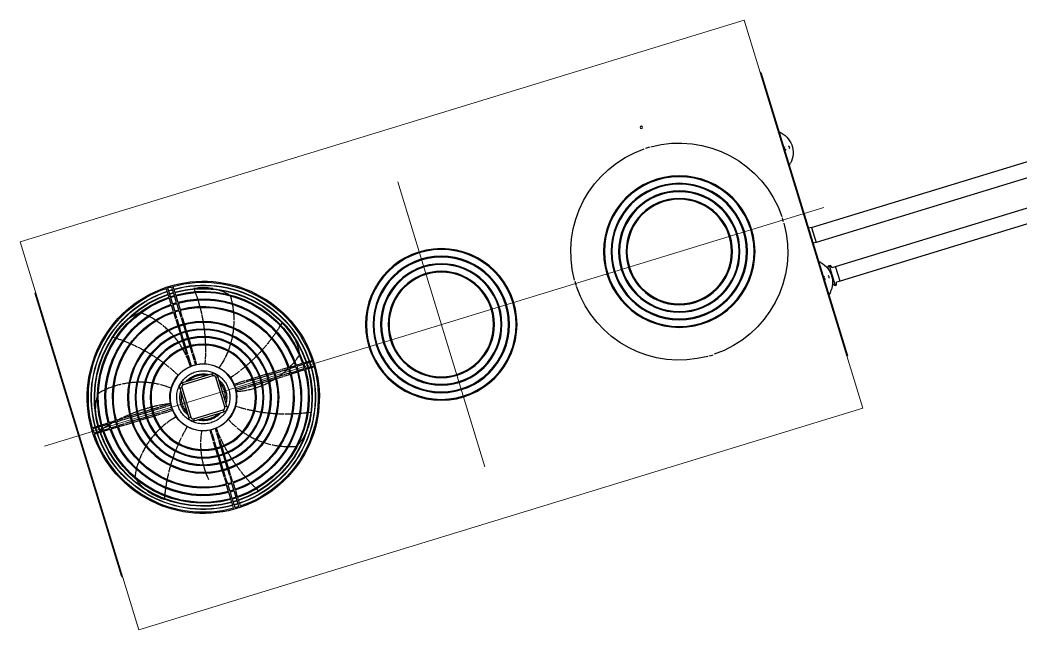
# Model space of a CAD drawing. Header units: metres. Extents: x 0 to 551036, y 0 to 1845929.
# Drawn here: x 547499.407 to 547503.104, y 1841945.26 to 1841947.513 of the extents above; entities that cross this region are included whole.
import ezdxf

# ---------------------------------------------------------------- set-up
doc = ezdxf.new("R2010")
doc.units = ezdxf.units.M
doc.header["$MEASUREMENT"] = 0
doc.linetypes.add('02 Xref Nha dieu hanh$0$ACAD_ISO10W100', pattern=[18, 12, -3, 0, -3])
for name, color, linetype, lineweight in [('_0', 7, 'Continuous', 0), ('BD HH1 KEM TMB$0$caodoHT', 7, 'Continuous', 0), ('BD HH1 KEM TMB$0$CENTER', 7, 'Continuous', 0)]:
    doc.layers.add(name, color=color, linetype=linetype, lineweight=lineweight)

# ---------------------------------------------------------------- blocks, each defined once
blk = doc.blocks.new('2121')
at = {"color": 7, "linetype": 'Continuous', "lineweight": 30}
for p, q in [((-15825, 44571), (-15825, 44591)), ((-4875, 44591), (-15825, 44591)), ((-4875, 44571), (-15825, 44571)), ((-4875, 44591), (-4875, 44571)), ((-10452, 44018), (-10452, 43912)), ((-10403, 43913), (-10403, 44019)), ((-10247, 44019), (-10247, 43913)), ((-10198, 43912), (-10198, 44018)), ((-10452, 43903), (-10452, 43797)), ((-10452, 43781), (-10452, 43682)), ((-10452, 43650), (-10452, 43404)), ((-10403, 43798), (-10403, 43905)), ((-10403, 43684), (-10403, 43782)), ((-10403, 43405), (-10403, 43651)), ((-10274, 43782), (-10302, 43684)), ((-10247, 43905), (-10247, 43798)), ((-10247, 43782), (-10247, 43684)), ((-10247, 43651), (-10247, 43405)), ((-10198, 43797), (-10198, 43903)), ((-10198, 43682), (-10198, 43781)), ((-10198, 43404), (-10198, 43650)), ((-10452, 43371), (-10452, 43125)), ((-10403, 43127), (-10403, 43372)), ((-10384, 43372), (-10403, 43292)), ((-10247, 43372), (-10247, 43127)), ((-10198, 43125), (-10198, 43371)), ((-10452, 43092), (-10452, 43062)), ((-10452, 43062), (-10403, 43064)), ((-10452, 42847), (-10452, 43062)), ((-10403, 43064), (-10403, 43094)), ((-10403, 43064), (-10403, 42848)), ((-10247, 43094), (-10247, 43064)), ((-10247, 43064), (-10198, 43062)), ((-10247, 42848), (-10247, 43064)), ((-10198, 43062), (-10198, 43092)), ((-10198, 43062), (-10198, 42847)), ((-10452, 42568), (-10452, 42814)), ((-10452, 42289), (-10452, 42535)), ((-10403, 42816), (-10403, 42570)), ((-10403, 42537), (-10403, 42291)), ((-10247, 42570), (-10247, 42816)), ((-10247, 42291), (-10247, 42537)), ((-10198, 42814), (-10198, 42568)), ((-10198, 42535), (-10198, 42289)), ((-13429, 42312), (-13369, 42228)), ((-10452, 42011), (-10452, 42257)), ((-10403, 42259), (-10403, 42013)), ((-10247, 42013), (-10247, 42259)), ((-10198, 42257), (-10198, 42011)), ((-7158, 42232), (-7252, 42192)), ((-10452, 41732), (-10452, 41978)), ((-10403, 41980), (-10403, 41734)), ((-10247, 41734), (-10247, 41980)), ((-10198, 41978), (-10198, 41732)), ((-10452, 41453), (-10452, 41699)), ((-10452, 41173), (-10452, 41420)), ((-10403, 41702), (-10403, 41456)), ((-10403, 41423), (-10403, 41177)), ((-10247, 41456), (-10247, 41702)), ((-10247, 41177), (-10247, 41423)), ((-10198, 41699), (-10198, 41453)), ((-10198, 41420), (-10198, 41173)), ((-10496, 41152), (-10475, 40998)), ((-10452, 40992), (-10452, 41157)), ((-10403, 41161), (-10403, 40997)), ((-10247, 40997), (-10247, 41161)), ((-10198, 41157), (-10198, 40992)), ((-9929, 40942), (-9891, 41092)), ((-10993, 40811), (-11087, 40934)), ((-9352, 40765), (-9459, 40654)), ((-11511, 40498), (-11378, 40418)), ((-11062, 39198), (-11062, 40344)), ((-10980, 40344), (-11062, 40344)), ((-10980, 39198), (-10980, 40344)), ((-10898, 40508), (-9752, 40508)), ((-10898, 40426), (-10898, 40508)), ((-10898, 40426), (-9752, 40426)), ((-9752, 40426), (-9752, 40508)), ((-9670, 40344), (-9670, 39198)), ((-9670, 40344), (-9588, 40344)), ((-9588, 40344), (-9588, 39198)), ((-9162, 40191), (-9022, 40255)), ((-14613, 39898), (-14614, 39849)), ((-14573, 39849), (-14467, 39849)), ((-14467, 39693), (-14573, 39693)), ((-14466, 39898), (-14572, 39898)), ((-14572, 39644), (-14466, 39644)), ((-14459, 39849), (-14352, 39849)), ((-14352, 39693), (-14459, 39693)), ((-14351, 39898), (-14457, 39898)), ((-14457, 39644), (-14351, 39644)), ((-14336, 39849), (-14238, 39849)), ((-14238, 39693), (-14336, 39693)), ((-14236, 39898), (-14335, 39898)), ((-14335, 39644), (-14236, 39644)), ((-14205, 39849), (-13959, 39849)), ((-13959, 39693), (-14205, 39693)), ((-13958, 39898), (-14204, 39898)), ((-14204, 39644), (-13958, 39644)), ((-13926, 39849), (-13681, 39849)), ((-13681, 39693), (-13926, 39693)), ((-13679, 39898), (-13925, 39898)), ((-13925, 39644), (-13679, 39644)), ((-13648, 39849), (-13618, 39849)), ((-13618, 39693), (-13648, 39693)), ((-13616, 39898), (-13646, 39898)), ((-13646, 39644), (-13616, 39644)), ((-13618, 39849), (-13616, 39898)), ((-13402, 39849), (-13618, 39849)), ((-13616, 39644), (-13618, 39693)), ((-13618, 39693), (-13402, 39693)), ((-13616, 39898), (-13401, 39898)), ((-13401, 39644), (-13616, 39644)), ((-13124, 39849), (-13370, 39849)), ((-13370, 39693), (-13124, 39693)), ((-13368, 39898), (-13122, 39898)), ((-13122, 39644), (-13368, 39644)), ((-12845, 39849), (-13091, 39849)), ((-13091, 39693), (-12845, 39693)), ((-13089, 39898), (-12843, 39898)), ((-12843, 39644), (-13089, 39644)), ((-12567, 39849), (-12813, 39849)), ((-12813, 39693), (-12567, 39693)), ((-12811, 39898), (-12565, 39898)), ((-12565, 39644), (-12811, 39644)), ((-12288, 39849), (-12534, 39849)), ((-12534, 39693), (-12288, 39693)), ((-12532, 39898), (-12286, 39898)), ((-12286, 39644), (-12532, 39644)), ((-12010, 39849), (-12256, 39849)), ((-12256, 39693), (-12010, 39693)), ((-12253, 39898), (-12007, 39898)), ((-12007, 39644), (-12253, 39644)), ((-11731, 39849), (-11977, 39849)), ((-11977, 39693), (-11731, 39693)), ((-11974, 39898), (-11727, 39898)), ((-11727, 39644), (-11974, 39644)), ((-11551, 39849), (-11715, 39849)), ((-11715, 39693), (-11551, 39693)), ((-11711, 39898), (-11546, 39898)), ((-11546, 39644), (-11711, 39644)), ((-11603, 39898), (-11709, 39900)), ((-9104, 39898), (-8939, 39898)), ((-8939, 39644), (-9104, 39644)), ((-8935, 39849), (-9099, 39849)), ((-9099, 39693), (-8935, 39693)), ((-8942, 39630), (-9089, 39644)), ((-8923, 39898), (-8676, 39898)), ((-8676, 39644), (-8923, 39644)), ((-8673, 39849), (-8919, 39849)), ((-8919, 39693), (-8673, 39693)), ((-8643, 39898), (-8397, 39898)), ((-8397, 39644), (-8643, 39644)), ((-8394, 39849), (-8640, 39849)), ((-8640, 39693), (-8394, 39693)), ((-8364, 39898), (-8118, 39898)), ((-8118, 39644), (-8364, 39644)), ((-8116, 39849), (-8362, 39849)), ((-8362, 39693), (-8116, 39693)), ((-8085, 39898), (-7839, 39898)), ((-7839, 39644), (-8085, 39644)), ((-7837, 39849), (-8083, 39849)), ((-8083, 39693), (-7837, 39693)), ((-7807, 39898), (-7561, 39898)), ((-7561, 39644), (-7807, 39644)), ((-7559, 39849), (-7805, 39849)), ((-7805, 39693), (-7559, 39693)), ((-7528, 39898), (-7282, 39898)), ((-7282, 39644), (-7528, 39644)), ((-7280, 39849), (-7526, 39849)), ((-7526, 39693), (-7280, 39693)), ((-7249, 39898), (-7034, 39898)), ((-7034, 39644), (-7249, 39644)), ((-7032, 39849), (-7248, 39849)), ((-7248, 39693), (-7032, 39693)), ((-7034, 39898), (-7032, 39849)), ((-7004, 39898), (-7034, 39898)), ((-7032, 39693), (-7034, 39644)), ((-7034, 39644), (-7004, 39644)), ((-7032, 39849), (-7002, 39849)), ((-7002, 39693), (-7032, 39693)), ((-6725, 39898), (-6971, 39898)), ((-6971, 39644), (-6725, 39644)), ((-6969, 39849), (-6724, 39849)), ((-6724, 39693), (-6969, 39693)), ((-6446, 39898), (-6692, 39898)), ((-6692, 39644), (-6446, 39644)), ((-6691, 39849), (-6445, 39849)), ((-6445, 39693), (-6691, 39693)), ((-6315, 39898), (-6414, 39898)), ((-6414, 39644), (-6315, 39644)), ((-6412, 39849), (-6314, 39849)), ((-6314, 39693), (-6412, 39693)), ((-6193, 39898), (-6299, 39898)), ((-6299, 39644), (-6193, 39644)), ((-6298, 39849), (-6191, 39849)), ((-6191, 39693), (-6298, 39693)), ((-6078, 39898), (-6184, 39898)), ((-6184, 39644), (-6078, 39644)), ((-6183, 39849), (-6077, 39849)), ((-6077, 39693), (-6183, 39693)), ((-11633, 39297), (-11488, 39351)), ((-10980, 39198), (-11062, 39198)), ((-9670, 39198), (-9588, 39198)), ((-14245, 38928), (-14145, 38923)), ((-11190, 38888), (-11289, 38769)), ((-9752, 39116), (-10898, 39116)), ((-10898, 39116), (-10898, 39034)), ((-9752, 39034), (-10898, 39034)), ((-9752, 39034), (-9752, 39116)), ((-9272, 39124), (-9134, 39054)), ((-6427, 38830), (-6516, 38878)), ((-10770, 38454), (-10722, 38600)), ((-10452, 38385), (-10452, 38550)), ((-10403, 38545), (-10403, 38381)), ((-10247, 38381), (-10247, 38545)), ((-10198, 38550), (-10198, 38385)), ((-10174, 38544), (-10143, 38393)), ((-9573, 38602), (-9657, 38731)), ((-10452, 38122), (-10452, 38369)), ((-10452, 37843), (-10452, 38089)), ((-10403, 38365), (-10403, 38119)), ((-10403, 38086), (-10403, 37840)), ((-10247, 38119), (-10247, 38365)), ((-10247, 37840), (-10247, 38086)), ((-10198, 38369), (-10198, 38122)), ((-10198, 38089), (-10198, 37843)), ((-10452, 37564), (-10452, 37810)), ((-10403, 37808), (-10403, 37562)), ((-10247, 37562), (-10247, 37808)), ((-10198, 37810), (-10198, 37564)), ((-10452, 37285), (-10452, 37531)), ((-10403, 37529), (-10403, 37283)), ((-10247, 37283), (-10247, 37529)), ((-10198, 37531), (-10198, 37285)), ((-10452, 37007), (-10452, 37253)), ((-10452, 36728), (-10452, 36974)), ((-10403, 37251), (-10403, 37005)), ((-10403, 36972), (-10403, 36726)), ((-10247, 37005), (-10247, 37251)), ((-10247, 36726), (-10247, 36972)), ((-10198, 37253), (-10198, 37007)), ((-10198, 36974), (-10198, 36728)), ((-10452, 36480), (-10452, 36695)), ((-10403, 36694), (-10403, 36478)), ((-10247, 36478), (-10247, 36694)), ((-10198, 36695), (-10198, 36480)), ((-12110, 36180), (-12043, 36256)), ((-10403, 36478), (-10452, 36480)), ((-10452, 36480), (-10452, 36450)), ((-10452, 36417), (-10452, 36171)), ((-10403, 36448), (-10403, 36478)), ((-10403, 36170), (-10403, 36415)), ((-10198, 36480), (-10247, 36478)), ((-10247, 36478), (-10247, 36448)), ((-10247, 36415), (-10247, 36170)), ((-10198, 36450), (-10198, 36480)), ((-10198, 36171), (-10198, 36417)), ((-8631, 36136), (-8648, 36236)), ((-10452, 36138), (-10452, 35892)), ((-10452, 35860), (-10452, 35761)), ((-10403, 35891), (-10403, 36137)), ((-10403, 35760), (-10403, 35858)), ((-10247, 36137), (-10247, 35891)), ((-10247, 35858), (-10247, 35760)), ((-10198, 35892), (-10198, 36138)), ((-10198, 35761), (-10198, 35860)), ((-10452, 35745), (-10452, 35639)), ((-10452, 35630), (-10452, 35524)), ((-10403, 35637), (-10403, 35744)), ((-10403, 35523), (-10403, 35629)), ((-10247, 35744), (-10247, 35637)), ((-10247, 35629), (-10247, 35523)), ((-10198, 35639), (-10198, 35745)), ((-10198, 35524), (-10198, 35630)), ((-10325, 17361), (-10403, 17362)), ((-10247, 17362), (-10325, 17361)), ((-15775, 16551), (-15775, 16571)), ((-15775, 16571), (-4825, 16571)), ((-15775, 16551), (-4825, 16551)), ((-9740, 16437), (-9740, 2230)), ((-9740, 16437), (-9170, 16437)), ((-9740, 16437), (-9170, 16437)), ((-9170, 2230), (-9170, 16437)), ((-8123, 16289), (-8206, 16256)), ((-7444, 16256), (-7527, 16289)), ((-4825, 16571), (-4825, 16551)), ((-8212, 16247), (-8212, 16224)), ((-8212, 16224), (-8212, 16201)), ((-8212, 16224), (-7437, 16224)), ((-8206, 16192), (-8123, 16159)), ((-8110, 16140), (-8110, 16007)), ((-8110, 16007), (-8110, 2230)), ((-7540, 16007), (-8110, 16007)), ((-7540, 16007), (-7540, 16140)), ((-7540, 2230), (-7540, 16007)), ((-7527, 16159), (-7444, 16192)), ((-7437, 16224), (-7437, 16247)), ((-7437, 16201), (-7437, 16224))]:
    blk.add_line(p, q, dxfattribs=at)
at = {"color": 7, "linetype": 'Continuous', "lineweight": 30, "flags": 128}
for points in [[(-10403, 25380), (-10325, 25381), (-10247, 25380)], [(-14334, 21293), (-14335, 21371), (-14334, 21449)], [(-6316, 21449), (-6315, 21371), (-6316, 21293)], [(-12185, 16551), (-12209, 16523), (-12246, 16484)], [(-9170, 16437), (-9172, 16494), (-9177, 16551)], [(-8408, 16488), (-8445, 16527), (-8465, 16551)]]:
    blk.add_lwpolyline(points, dxfattribs=at)
at = {"color": 7, "linetype": 'Continuous', "lineweight": 30}
for centre, radius in [((-10325, 39771), 2800), ((-10325, 39771), 2767), ((-10325, 39771), 2522), ((-10325, 39771), 2489), ((-10325, 39771), 2243), ((-10325, 39771), 2210), ((-10325, 39771), 1965), ((-10325, 39771), 1932), ((-10325, 39771), 1228), ((-10325, 30571), 2800), ((-10325, 30571), 2767), ((-10325, 30571), 2522), ((-10325, 30571), 2489), ((-10325, 30571), 2243), ((-10325, 30571), 2210), ((-10325, 30571), 1965), ((-10325, 30571), 1932), ((-10325, 21371), 2800), ((-10325, 21371), 2767), ((-10325, 21371), 2522), ((-10325, 21371), 2489), ((-10325, 21371), 2243), ((-10325, 21371), 2210), ((-10325, 21371), 1965), ((-10325, 21371), 1932), ((-15125, 21371), 46.9), ((-15125, 21371), 41.9)]:
    blk.add_circle(centre, radius, dxfattribs=at)
for centre, radius, start, end in [((-10325, 39771), 4290, 178.9612, 178.3049), ((-10325, 39771), 4249, 91.7114, 178.2886), ((-10325, 39771), 4249, 88.9512, 91.0488), ((-10325, 39771), 4249, 1.7114, 88.2886), ((-10325, 39771), 4143, 91.7554, 178.2446), ((-10325, 39771), 4134, 91.7589, 178.2411), ((-10325, 39771), 4028, 91.8053, 178.1947), ((-10325, 39771), 4012, 91.8127, 178.1873), ((-10325, 39771), 3913, 91.8582, 178.1418), ((-10325, 39771), 3881, 91.8739, 178.1261), ((-10325, 39771), 4143, 88.9242, 91.0758), ((-10325, 39771), 4134, 88.9221, 91.0779), ((-10325, 39771), 4028, 88.8936, 91.1064), ((-10325, 39771), 4012, 88.8891, 91.1109), ((-10325, 39771), 3913, 88.8612, 91.1388), ((-10325, 39771), 3881, 88.8516, 91.1484), ((-10325, 39771), 4143, 1.7554, 88.2446), ((-10325, 39771), 4134, 1.7589, 88.2411), ((-10325, 39771), 4028, 1.8053, 88.1947), ((-10325, 39771), 4012, 1.8127, 88.1873), ((-10325, 39771), 3913, 1.8582, 88.1418), ((-10325, 39771), 3881, 1.8739, 88.1261), ((-10325, 39771), 3635, 92.0006, 177.9994), ((-10325, 39771), 3602, 92.0188, 177.9812), ((-10325, 39771), 3635, 88.774, 91.226), ((-10325, 39771), 3602, 88.7628, 91.2372), ((-10325, 39771), 3635, 2.0006, 87.9994), ((-10325, 39771), 3602, 2.0188, 87.9812), ((-10325, 39771), 3357, 92.1666, 177.8334), ((-10325, 39771), 3324, 92.1879, 177.8121), ((-10325, 39771), 3357, 88.6723, 91.3277), ((-10325, 39771), 3324, 88.6592, 91.3408), ((-10325, 39771), 3357, 2.1666, 87.8334), ((-10325, 39771), 3324, 2.1879, 87.8121), ((-10325, 39771), 1236, 95.8918, 174.1082), ((-10325, 39771), 1236, 86.3929, 93.6071), ((-10325, 39771), 1236, 5.8918, 84.1082), ((-10898, 40344), 164, 90, 180), ((-9752, 40344), 164, 360, 90), ((-10325, 39771), 4249, 178.9512, 181.0488), ((-10325, 39771), 4249, 181.7114, 268.2886), ((-10325, 39771), 4143, 178.9242, 181.0758), ((-10325, 39771), 4143, 181.7554, 268.2446), ((-10325, 39771), 4134, 178.9221, 181.0779), ((-10325, 39771), 4134, 181.7589, 268.2411), ((-10325, 39771), 4028, 178.8936, 181.1064), ((-10325, 39771), 4028, 181.8053, 268.1947), ((-10325, 39771), 4012, 178.8891, 181.1109), ((-10325, 39771), 4012, 181.8127, 268.1873), ((-10325, 39771), 3913, 178.8612, 181.1388), ((-10325, 39771), 3913, 181.8582, 268.1418), ((-10325, 39771), 3881, 178.8516, 181.1484), ((-10325, 39771), 3881, 181.8739, 268.1261), ((-10325, 39771), 3635, 178.774, 181.226), ((-10325, 39771), 3635, 182.0006, 267.9994), ((-10325, 39771), 3602, 178.7628, 181.2372), ((-10325, 39771), 3602, 182.0188, 267.9812), ((-10325, 39771), 3357, 178.6723, 181.3277), ((-10325, 39771), 3357, 182.1666, 267.8334), ((-10325, 39771), 3324, 178.6592, 181.3408), ((-10325, 39771), 3324, 182.1879, 267.8121), ((-10325, 39771), 1236, 176.3929, 183.6071), ((-10325, 39771), 1236, 185.8918, 264.1082), ((-10325, 39771), 4028, 271.8053, 358.1947), ((-10325, 39771), 4134, 271.7589, 358.2411), ((-10325, 39771), 3913, 271.8582, 358.1418), ((-10325, 39771), 4012, 271.8127, 358.1873), ((-10325, 39771), 3602, 272.0188, 357.9812), ((-10325, 39771), 3357, 272.1666, 357.8334), ((-10325, 39771), 3635, 272.0006, 357.9994), ((-10325, 39771), 3881, 271.8739, 358.1261), ((-10325, 39771), 4249, 271.7114, 358.2886), ((-10325, 39771), 4143, 271.7554, 358.2446), ((-10325, 39771), 3324, 272.1879, 357.8121), ((-10325, 39771), 1236, 275.8918, 354.1082), ((-10325, 39771), 1236, 356.3929, 3.6071), ((-10325, 39771), 3324, 358.6592, 1.3408), ((-10325, 39771), 3357, 358.6723, 1.3277), ((-10325, 39771), 3602, 358.7628, 1.2372), ((-10325, 39771), 3635, 358.774, 1.226), ((-10325, 39771), 3881, 358.8516, 1.1484), ((-10325, 39771), 3913, 358.8612, 1.1388), ((-10325, 39771), 4012, 358.8891, 1.1109), ((-10325, 39771), 4028, 358.8936, 1.1064), ((-10325, 39771), 4134, 358.9221, 1.0779), ((-10325, 39771), 4143, 358.9242, 1.0758), ((-10325, 39771), 4249, 358.9512, 1.0488), ((-10898, 39198), 164, 180, 270), ((-9752, 39198), 164, 270, 0), ((-10325, 39771), 1236, 266.3929, 273.6071), ((-10325, 39771), 3324, 268.6592, 271.3408), ((-10325, 39771), 3357, 268.6723, 271.3277), ((-10325, 39771), 3602, 268.7628, 271.2372), ((-10325, 39771), 3635, 268.774, 271.226), ((-10325, 39771), 3881, 268.8516, 271.1484), ((-10325, 39771), 3913, 268.8612, 271.1388), ((-10325, 39771), 4012, 268.8891, 271.1109), ((-10325, 39771), 4028, 268.8936, 271.1064), ((-10325, 39771), 4134, 268.9221, 271.0779), ((-10325, 39771), 4143, 268.9242, 271.0758), ((-10325, 39771), 4249, 268.9512, 271.0488), ((-10325, 21371), 4010, 91.8143, 178.1861), ((-10325, 21371), 4010, 1.8138, 88.186), ((-10325, 21371), 4010, 181.8135, 268.1858), ((-10325, 21371), 4010, 271.8142, 358.1857), ((-12829, 17067), 825, 218.7156, 315), ((-12829, 16442), 90, 38.7223, 135.4806), ((-12829, 17067), 520, 263.4276, 277.1112), ((-12829, 16442), 90, 229.2512, 310.0201), ((-10085, 16437), 345, 359.9963, 19.2952), ((-7825, 17071), 825, 225, 320.9275), ((-8130, 16308), 20, 291.3179, 330.322), ((-7825, 16446), 90, 40.8214, 139.1786), ((-7825, 16446), 90, 234.2264, 305.7736), ((-7520, 16308), 20, 209.678, 248.6821), ((-8203, 16247), 10, 111.3179, 180), ((-8203, 16201), 10, 180, 248.6821), ((-8130, 16140), 20, 0, 68.6821), ((-7520, 16140), 20, 111.3179, 180), ((-7448, 16247), 10, 0, 68.6821), ((-7448, 16201), 10, 291.3179, 0)]:
    blk.add_arc(centre, radius, start, end, dxfattribs=at)
for points, knots in [([(-11538, 43490), (-11525, 43499), (-11480, 43530), (-11399, 43577), (-11294, 43630), (-11199, 43673), (-11138, 43694), (-11113, 43703)], [0, 0, 0, 0, 6596.227889, 22695.065149, 38793.788906, 54892.601905, 65716.565944, 65716.565944, 65716.565944, 65716.565944]), ([(-10986, 43743), (-10979, 43745), (-10934, 43759), (-10851, 43776), (-10735, 43796), (-10619, 43808), (-10524, 43813), (-10469, 43811), (-10452, 43811)], [0, 0, 0, 0, 3243.95997, 20466.686767, 37689.575522, 54912.20952, 72134.956308, 79534.132238, 79534.132238, 79534.132238, 79534.132238]), ([(-10403, 43810), (-10397, 43810), (-10352, 43809), (-10307, 43804), (-10269, 43800)], [0, 0, 0, 0, 4058.846862, 31067.964769, 31067.964769, 31067.964769, 31067.964769]), ([(-10311, 43651), (-10324, 43610), (-10348, 43529), (-10367, 43446), (-10376, 43405)], [0, 0, 0, 0, 15599.673579, 30903.729456, 30903.729456, 30903.729456, 30903.729456]), ([(-11649, 43154), (-11644, 43196), (-11631, 43291), (-11610, 43384), (-11599, 43436)], [0, 0, 0, 0, 13821.347858, 31267.763668, 31267.763668, 31267.763668, 31267.763668]), ([(-11675, 42843), (-11674, 42873), (-11672, 42961), (-11664, 43052), (-11655, 43113), (-11655, 43117)], [0, 0, 0, 0, 13274.123572, 39539.289703, 41156.684093, 41156.684093, 41156.684093, 41156.684093]), ([(-10452, 43043), (-10456, 43020), (-10470, 42954), (-10478, 42887), (-10484, 42844)], [0, 0, 0, 0, 10703.67719, 30599.082373, 30599.082373, 30599.082373, 30599.082373]), ([(-8765, 42741), (-8741, 42759), (-8671, 42812), (-8595, 42864), (-8541, 42895), (-8538, 42897)], [0, 0, 0, 0, 12706.443739, 37759.753259, 39379.918208, 39379.918208, 39379.918208, 39379.918208]), ([(-8505, 42916), (-8469, 42938), (-8388, 42986), (-8302, 43028), (-8255, 43051)], [0, 0, 0, 0, 13228.665374, 29779.872847, 29779.872847, 29779.872847, 29779.872847]), ([(-8170, 43037), (-8156, 43033), (-8105, 43017), (-8018, 42983), (-7912, 42935), (-7820, 42887), (-7764, 42852), (-7742, 42839)], [0, 0, 0, 0, 5739.986087, 21095.276119, 36450.420322, 51805.678736, 62089.644068, 62089.644068, 62089.644068, 62089.644068]), ([(-11669, 42538), (-11671, 42553), (-11677, 42625), (-11679, 42715), (-11676, 42790), (-11676, 42807)], [0, 0, 0, 0, 6588.041741, 33223.840457, 40885.15708, 40885.15708, 40885.15708, 40885.15708]), ([(-10521, 42531), (-10525, 42491), (-10534, 42408), (-10537, 42325), (-10539, 42282)], [0, 0, 0, 0, 14647.430807, 30290.35572, 30290.35572, 30290.35572, 30290.35572]), ([(-10488, 42811), (-10494, 42771), (-10507, 42689), (-10514, 42607), (-10518, 42564)], [0, 0, 0, 0, 14540.943515, 30452.197461, 30452.197461, 30452.197461, 30452.197461]), ([(-9209, 42338), (-9172, 42378), (-9113, 42442), (-9049, 42502), (-9025, 42523)], [0, 0, 0, 0, 18708.265614, 29732.254918, 29732.254918, 29732.254918, 29732.254918]), ([(-9000, 42547), (-8989, 42557), (-8936, 42608), (-8868, 42665), (-8808, 42709), (-8795, 42719)], [0, 0, 0, 0, 6379.610074, 32211.558776, 39353.807537, 39353.807537, 39353.807537, 39353.807537]), ([(-7632, 42765), (-7626, 42760), (-7588, 42734), (-7521, 42679), (-7434, 42601), (-7352, 42518), (-7275, 42429), (-7204, 42337), (-7161, 42272), (-7140, 42239)], [0, 0, 0, 0, 2694.673508, 16205.262652, 29716.072013, 43226.741972, 56737.253511, 70248.065776, 83758.735138, 83758.735138, 83758.735138, 83758.735138]), ([(-13844, 41728), (-13841, 41736), (-13823, 41780), (-13784, 41857), (-13728, 41960), (-13665, 42058), (-13596, 42152), (-13521, 42243), (-13467, 42299), (-13440, 42327)], [0, 0, 0, 0, 3129.6355, 17603.139154, 32076.412027, 46549.73598, 61023.246467, 75496.60348, 89970.069511, 89970.069511, 89970.069511, 89970.069511]), ([(-13350, 42200), (-13325, 42165), (-13277, 42096), (-13224, 42030), (-13198, 41997)], [0, 0, 0, 0, 15705.915512, 31233.845825, 31233.845825, 31233.845825, 31233.845825]), ([(-11636, 42245), (-11644, 42299), (-11658, 42385), (-11664, 42471), (-11667, 42503)], [0, 0, 0, 0, 19314.253349, 30735.493782, 30735.493782, 30735.493782, 30735.493782]), ([(-11574, 41960), (-11583, 41994), (-11605, 42076), (-11621, 42160), (-11630, 42210)], [0, 0, 0, 0, 12491.24523, 30516.218406, 30516.218406, 30516.218406, 30516.218406]), ([(-10541, 42249), (-10543, 42209), (-10548, 42126), (-10548, 42044), (-10548, 42002)], [0, 0, 0, 0, 14789.009859, 30122.843412, 30122.843412, 30122.843412, 30122.843412]), ([(-9392, 42113), (-9371, 42141), (-9321, 42210), (-9265, 42274), (-9231, 42312)], [0, 0, 0, 0, 12074.851779, 29667.542684, 29667.542684, 29667.542684, 29667.542684]), ([(-7284, 42179), (-7323, 42163), (-7402, 42131), (-7478, 42094), (-7516, 42076)], [0, 0, 0, 0, 14450.798825, 28890.371313, 28890.371313, 28890.371313, 28890.371313]), ([(-13177, 41971), (-13152, 41938), (-13101, 41871), (-13045, 41807), (-13017, 41775)], [0, 0, 0, 0, 15190.987836, 31022.381863, 31022.381863, 31022.381863, 31022.381863]), ([(-11488, 41687), (-11493, 41700), (-11519, 41767), (-11545, 41847), (-11563, 41916), (-11566, 41928)], [0, 0, 0, 0, 6418.779262, 34137.547226, 40110.503207, 40110.503207, 40110.503207, 40110.503207]), ([(-10548, 41968), (-10548, 41927), (-10550, 41845), (-10546, 41763), (-10543, 41723)], [0, 0, 0, 0, 15124.395781, 29950.449312, 29950.449312, 29950.449312, 29950.449312]), ([(-9687, 41629), (-9666, 41673), (-9629, 41747), (-9586, 41818), (-9569, 41847)], [0, 0, 0, 0, 17369.935897, 29511.248128, 29511.248128, 29511.248128, 29511.248128]), ([(-9552, 41875), (-9546, 41887), (-9509, 41949), (-9462, 42020), (-9420, 42076), (-9412, 42086)], [0, 0, 0, 0, 6279.157634, 33336.701354, 39132.849929, 39132.849929, 39132.849929, 39132.849929]), ([(-8050, 41794), (-8085, 41774), (-8157, 41733), (-8226, 41687), (-8262, 41662)], [0, 0, 0, 0, 13777.549693, 28934.191208, 28934.191208, 28934.191208, 28934.191208]), ([(-7802, 41933), (-7838, 41915), (-7912, 41877), (-7984, 41833), (-8022, 41811)], [0, 0, 0, 0, 13812.524548, 28928.425748, 28928.425748, 28928.425748, 28928.425748]), ([(-7547, 42062), (-7584, 42045), (-7661, 42010), (-7735, 41969), (-7773, 41949)], [0, 0, 0, 0, 14032.107214, 28913.801814, 28913.801814, 28913.801814, 28913.801814]), ([(-13989, 41141), (-13988, 41157), (-13984, 41212), (-13970, 41305), (-13947, 41419), (-13921, 41520), (-13899, 41581), (-13891, 41605)], [0, 0, 0, 0, 6557.081002, 22586.324619, 38615.390125, 54644.253119, 65149.94043, 65149.94043, 65149.94043, 65149.94043]), ([(-12995, 41750), (-12969, 41719), (-12915, 41655), (-12857, 41595), (-12827, 41563)], [0, 0, 0, 0, 14841.492405, 30812.247609, 30812.247609, 30812.247609, 30812.247609]), ([(-12804, 41539), (-12777, 41510), (-12720, 41448), (-12660, 41391), (-12628, 41361)], [0, 0, 0, 0, 14648.555315, 30603.951084, 30603.951084, 30603.951084, 30603.951084]), ([(-11380, 41427), (-11401, 41472), (-11436, 41547), (-11465, 41625), (-11477, 41657)], [0, 0, 0, 0, 17791.130189, 30132.798491, 30132.798491, 30132.798491, 30132.798491]), ([(-10542, 41690), (-10541, 41647), (-10539, 41565), (-10531, 41483), (-10527, 41444)], [0, 0, 0, 0, 15519.376415, 29773.335393, 29773.335393, 29773.335393, 29773.335393]), ([(-10524, 41411), (-10521, 41367), (-10515, 41285), (-10503, 41204), (-10498, 41167)], [0, 0, 0, 0, 15998.326333, 29591.72346, 29591.72346, 29591.72346, 29591.72346]), ([(-9799, 41371), (-9790, 41395), (-9762, 41473), (-9727, 41547), (-9703, 41598)], [0, 0, 0, 0, 9126.222253, 29388.192505, 29388.192505, 29388.192505, 29388.192505]), ([(-8522, 41485), (-8555, 41461), (-8623, 41414), (-8687, 41363), (-8719, 41336)], [0, 0, 0, 0, 14233.317948, 28919.45792, 28919.45792, 28919.45792, 28919.45792]), ([(-8290, 41644), (-8324, 41623), (-8394, 41579), (-8460, 41529), (-8495, 41504)], [0, 0, 0, 0, 13925.213373, 28931.205285, 28931.205285, 28931.205285, 28931.205285]), ([(-13797, 40846), (-13826, 40876), (-13892, 40945), (-13951, 41019), (-13985, 41060)], [0, 0, 0, 0, 13553.46647, 30800.293386, 30800.293386, 30800.293386, 30800.293386]), ([(-12604, 41338), (-12576, 41310), (-12517, 41252), (-12455, 41198), (-12422, 41170)], [0, 0, 0, 0, 14636.125797, 30397.986207, 30397.986207, 30397.986207, 30397.986207]), ([(-12397, 41148), (-12367, 41120), (-12306, 41065), (-12241, 41014), (-12209, 40988)], [0, 0, 0, 0, 14881.604065, 30195.088986, 30195.088986, 30195.088986, 30195.088986]), ([(-11248, 41180), (-11261, 41202), (-11304, 41273), (-11341, 41347), (-11366, 41398)], [0, 0, 0, 0, 9247.808782, 29898.463994, 29898.463994, 29898.463994, 29898.463994]), ([(-11097, 40947), (-11098, 40948), (-11134, 40996), (-11179, 41064), (-11220, 41133), (-11231, 41152)], [0, 0, 0, 0, 618.629167, 28695.550099, 39271.711281, 39271.711281, 39271.711281, 39271.711281]), ([(-9887, 41108), (-9886, 41109), (-9872, 41167), (-9847, 41245), (-9818, 41320), (-9810, 41341)], [0, 0, 0, 0, 604.828119, 28273.849663, 38698.33657, 38698.33657, 38698.33657, 38698.33657]), ([(-8960, 41137), (-8993, 41109), (-9056, 41056), (-9115, 40999), (-9144, 40971)], [0, 0, 0, 0, 14985.916315, 28869.862616, 28869.862616, 28869.862616, 28869.862616]), ([(-8745, 41315), (-8778, 41290), (-8843, 41240), (-8905, 41185), (-8936, 41158)], [0, 0, 0, 0, 14569.339834, 28899.002508, 28899.002508, 28899.002508, 28899.002508]), ([(-13568, 40631), (-13591, 40650), (-13658, 40707), (-13726, 40770), (-13768, 40815), (-13771, 40818)], [0, 0, 0, 0, 13064.172249, 38790.518463, 40501.803118, 40501.803118, 40501.803118, 40501.803118]), ([(-12182, 40967), (-12150, 40941), (-12087, 40888), (-12020, 40840), (-11987, 40817)], [0, 0, 0, 0, 15122.15213, 29994.870312, 29994.870312, 29994.870312, 29994.870312]), ([(-11960, 40797), (-11926, 40772), (-11861, 40722), (-11792, 40678), (-11759, 40656)], [0, 0, 0, 0, 15542.911404, 29798.292319, 29798.292319, 29798.292319, 29798.292319]), ([(-9343, 39771), (-9343, 39803), (-9345, 39867), (-9360, 39963), (-9383, 40057), (-9416, 40148), (-9457, 40235), (-9507, 40318), (-9564, 40395), (-9629, 40467), (-9701, 40532), (-9778, 40589), (-9861, 40639), (-9948, 40680), (-10039, 40713), (-10133, 40736), (-10229, 40750), (-10325, 40755), (-10421, 40750), (-10517, 40736), (-10611, 40713), (-10702, 40680), (-10789, 40639), (-10872, 40589), (-10949, 40532), (-11021, 40467), (-11086, 40395), (-11143, 40318), (-11193, 40235), (-11234, 40148), (-11267, 40057), (-11290, 39963), (-11305, 39867), (-11307, 39803), (-11307, 39771)], [0, 0, 0, 0, 11422.565712, 22844.838334, 34267.430726, 45689.783, 57112.2705, 68534.631569, 79956.98766, 91379.531291, 102801.780583, 114224.136675, 125646.64296, 137069.070077, 148491.374771, 159913.864478, 171336.256083, 182758.687664, 194181.119245, 205603.510849, 217025.863557, 228448.301228, 239870.600671, 251293.106956, 262715.576487, 274137.825779, 285560.274564, 296982.630656, 308405.064332, 319827.551832, 331249.856526, 342672.483234, 354094.755857, 365517.314638, 365517.314638, 365517.314638, 365517.314638]), ([(-9167, 40949), (-9199, 40919), (-9259, 40864), (-9315, 40804), (-9341, 40777)], [0, 0, 0, 0, 15586.700047, 28832.011022, 28832.011022, 28832.011022, 28832.011022]), ([(-13328, 40446), (-13339, 40454), (-13400, 40494), (-13471, 40548), (-13528, 40597), (-13540, 40607)], [0, 0, 0, 0, 6375.777057, 32699.067779, 40171.922571, 40171.922571, 40171.922571, 40171.922571]), ([(-13075, 40288), (-13123, 40315), (-13199, 40358), (-13271, 40408), (-13298, 40426)], [0, 0, 0, 0, 18955.46719, 30159.147285, 30159.147285, 30159.147285, 30159.147285]), ([(-11732, 40638), (-11695, 40613), (-11628, 40567), (-11557, 40525), (-11524, 40506)], [0, 0, 0, 0, 16051.021557, 29605.593296, 29605.593296, 29605.593296, 29605.593296]), ([(-10980, 40344), (-10979, 40354), (-10977, 40370), (-10967, 40389), (-10956, 40402), (-10943, 40413), (-10924, 40423), (-10908, 40425), (-10898, 40426)], [0, 0, 0, 0, 17819.312524, 27411.043624, 37207.161084, 47002.741108, 56596.020288, 74414.65268, 74414.65268, 74414.65268, 74414.65268]), ([(-9874, 40508), (-9897, 40521), (-9942, 40547), (-10015, 40579), (-10090, 40604), (-10167, 40622), (-10246, 40633), (-10325, 40636), (-10404, 40633), (-10483, 40622), (-10560, 40604), (-10635, 40579), (-10708, 40547), (-10753, 40521), (-10776, 40508)], [0, 0, 0, 0, 11794.136419, 23588.311998, 35382.367388, 47176.590216, 58970.617284, 70764.760784, 82558.904283, 94352.931352, 106147.15418, 117941.20957, 129735.222259, 141529.514374, 141529.514374, 141529.514374, 141529.514374]), ([(-10682, 40508), (-10654, 40520), (-10597, 40545), (-10508, 40571), (-10417, 40586), (-10325, 40591), (-10233, 40586), (-10142, 40571), (-10053, 40545), (-9996, 40520), (-9968, 40508)], [0, 0, 0, 0, 12080.877263, 24161.822369, 36242.74751, 48323.549557, 60404.507445, 72485.432586, 84566.377692, 96647.254955, 96647.254955, 96647.254955, 96647.254955]), ([(-9752, 40426), (-9742, 40425), (-9726, 40423), (-9707, 40413), (-9694, 40402), (-9683, 40389), (-9673, 40370), (-9671, 40354), (-9670, 40344)], [0, 0, 0, 0, 17512.980976, 26940.73803, 36567.922376, 46196.063965, 55622.590714, 73135.57169, 73135.57169, 73135.57169, 73135.57169]), ([(-9006, 40262), (-9005, 40263), (-8951, 40287), (-8874, 40317), (-8797, 40341), (-8776, 40348)], [0, 0, 0, 0, 583.238545, 27278.497259, 37468.069663, 37468.069663, 37468.069663, 37468.069663]), ([(-8745, 40358), (-8721, 40366), (-8643, 40392), (-8563, 40411), (-8507, 40424)], [0, 0, 0, 0, 8720.418873, 28281.555046, 28281.555046, 28281.555046, 28281.555046]), ([(-8476, 40431), (-8428, 40441), (-8347, 40459), (-8265, 40470), (-8231, 40474)], [0, 0, 0, 0, 16720.209882, 28206.126705, 28206.126705, 28206.126705, 28206.126705]), ([(-8198, 40479), (-8184, 40481), (-8113, 40492), (-8029, 40499), (-7959, 40501), (-7946, 40501)], [0, 0, 0, 0, 5887.135508, 31690.609114, 37185.801551, 37185.801551, 37185.801551, 37185.801551]), ([(-7912, 40502), (-7878, 40503), (-7793, 40507), (-7708, 40503), (-7657, 40501)], [0, 0, 0, 0, 11446.984771, 28021.381103, 28021.381103, 28021.381103, 28021.381103]), ([(-7623, 40499), (-7568, 40495), (-7481, 40489), (-7394, 40476), (-7362, 40471)], [0, 0, 0, 0, 17503.986175, 27887.430326, 27887.430326, 27887.430326, 27887.430326]), ([(-12815, 40159), (-12847, 40173), (-12925, 40207), (-13001, 40247), (-13045, 40271)], [0, 0, 0, 0, 12283.157985, 29940.378793, 29940.378793, 29940.378793, 29940.378793]), ([(-12549, 40056), (-12562, 40060), (-12630, 40081), (-12709, 40112), (-12774, 40141), (-12785, 40146)], [0, 0, 0, 0, 6264.222955, 33520.742587, 39394.976489, 39394.976489, 39394.976489, 39394.976489]), ([(-12278, 39979), (-12326, 39990), (-12406, 40009), (-12485, 40035), (-12517, 40046)], [0, 0, 0, 0, 17494.36682, 29608.569376, 29608.569376, 29608.569376, 29608.569376]), ([(-12003, 39928), (-12028, 39931), (-12109, 39942), (-12190, 39959), (-12245, 39971)], [0, 0, 0, 0, 9099.429564, 29431.72424, 29431.72424, 29431.72424, 29431.72424]), ([(-11062, 40222), (-11075, 40199), (-11101, 40154), (-11133, 40081), (-11158, 40006), (-11176, 39929), (-11187, 39850), (-11190, 39771), (-11187, 39692), (-11176, 39613), (-11158, 39536), (-11133, 39461), (-11101, 39388), (-11075, 39343), (-11062, 39320)], [0, 0, 0, 0, 11765.474004, 23531.164131, 35296.698759, 47061.999125, 58827.625302, 70593.369113, 82358.758615, 94124.384793, 105889.685158, 117655.219786, 129420.909914, 141186.383917, 141186.383917, 141186.383917, 141186.383917]), ([(-11062, 39414), (-11074, 39442), (-11099, 39499), (-11125, 39588), (-11140, 39679), (-11145, 39771), (-11140, 39863), (-11125, 39954), (-11099, 40043), (-11074, 40100), (-11062, 40128)], [0, 0, 0, 0, 11987.356987, 23974.93006, 35962.12974, 47949.420819, 59937.021168, 71924.220847, 83911.79392, 95899.150907, 95899.150907, 95899.150907, 95899.150907]), ([(-9588, 39320), (-9575, 39343), (-9549, 39388), (-9517, 39461), (-9492, 39536), (-9474, 39613), (-9463, 39692), (-9460, 39771), (-9463, 39850), (-9474, 39929), (-9492, 40006), (-9517, 40081), (-9549, 40154), (-9575, 40199), (-9588, 40222)], [0, 0, 0, 0, 11439.45644, 22879.123016, 34318.638401, 45757.926014, 57197.530412, 68636.912584, 80076.639247, 91516.243644, 102955.531258, 114395.046643, 125834.713219, 137274.169659, 137274.169659, 137274.169659, 137274.169659]), ([(-9588, 40128), (-9576, 40100), (-9551, 40043), (-9525, 39954), (-9510, 39863), (-9505, 39771), (-9510, 39679), (-9525, 39588), (-9551, 39499), (-9576, 39442), (-9588, 39414)], [0, 0, 0, 0, 11752.480999, 23505.17385, 35257.500623, 47010.228772, 58762.653712, 70514.980485, 82267.673336, 94020.154335, 94020.154335, 94020.154335, 94020.154335]), ([(-11726, 39901), (-11727, 39901), (-11787, 39902), (-11869, 39909), (-11949, 39921), (-11971, 39924)], [0, 0, 0, 0, 607.619145, 28226.519444, 38760.322014, 38760.322014, 38760.322014, 38760.322014]), ([(-11307, 39771), (-11307, 39739), (-11305, 39675), (-11290, 39579), (-11267, 39485), (-11234, 39394), (-11193, 39307), (-11143, 39224), (-11086, 39147), (-11021, 39075), (-10949, 39010), (-10872, 38953), (-10789, 38903), (-10702, 38862), (-10611, 38829), (-10517, 38806), (-10421, 38792), (-10325, 38787), (-10229, 38792), (-10133, 38806), (-10039, 38829), (-9948, 38862), (-9861, 38903), (-9778, 38953), (-9701, 39010), (-9629, 39075), (-9564, 39147), (-9507, 39224), (-9457, 39307), (-9416, 39394), (-9383, 39485), (-9360, 39579), (-9345, 39675), (-9343, 39739), (-9343, 39771)], [0, 0, 0, 0, 11165.585392, 22331.166842, 33497.09442, 44662.70722, 55828.498719, 66994.237603, 78159.900645, 89325.654299, 100491.212942, 111656.986875, 122822.796737, 133988.404403, 145154.147193, 156319.806928, 167485.545201, 178651.268486, 189816.991771, 200982.730044, 212148.5237, 223314.136501, 234479.868972, 245645.678834, 256811.341876, 267976.90052, 279142.746888, 290308.409931, 301474.077838, 312639.869337, 323805.528649, 334971.422681, 346137.004131, 357302.596297, 357302.596297, 357302.596297, 357302.596297]), ([(-8681, 39600), (-8725, 39607), (-8806, 39619), (-8888, 39626), (-8925, 39629)], [0, 0, 0, 0, 15112.981445, 27887.583149, 27887.583149, 27887.583149, 27887.583149]), ([(-8407, 39556), (-8448, 39564), (-8529, 39580), (-8610, 39591), (-8649, 39596)], [0, 0, 0, 0, 14435.467203, 27753.123652, 27753.123652, 27753.123652, 27753.123652]), ([(-12148, 39132), (-12106, 39143), (-12027, 39163), (-11949, 39189), (-11912, 39202)], [0, 0, 0, 0, 15168.707196, 28916.090926, 28916.090926, 28916.090926, 28916.090926]), ([(-11881, 39212), (-11838, 39225), (-11760, 39249), (-11683, 39278), (-11648, 39292)], [0, 0, 0, 0, 15652.574294, 28855.58053, 28855.58053, 28855.58053, 28855.58053]), ([(-10898, 39116), (-10908, 39117), (-10924, 39119), (-10943, 39129), (-10956, 39140), (-10967, 39153), (-10977, 39172), (-10979, 39188), (-10980, 39198)], [0, 0, 0, 0, 17348.372043, 26688.470244, 36225.530266, 45763.11354, 55101.704515, 72450.738741, 72450.738741, 72450.738741, 72450.738741]), ([(-9670, 39198), (-9671, 39188), (-9673, 39172), (-9683, 39153), (-9694, 39140), (-9707, 39129), (-9726, 39119), (-9742, 39117), (-9752, 39116)], [0, 0, 0, 0, 17040.908684, 26213.33808, 35581.947675, 44949.625831, 54123.252369, 71164.161053, 71164.161053, 71164.161053, 71164.161053]), ([(-8131, 39499), (-8172, 39509), (-8252, 39529), (-8333, 39543), (-8373, 39550)], [0, 0, 0, 0, 14049.977371, 27611.863983, 27611.863983, 27611.863983, 27611.863983]), ([(-7861, 39430), (-7900, 39442), (-7979, 39465), (-8060, 39483), (-8101, 39492)], [0, 0, 0, 0, 13451.046955, 27464.890631, 27464.890631, 27464.890631, 27464.890631]), ([(-7592, 39349), (-7629, 39362), (-7707, 39388), (-7787, 39410), (-7828, 39421)], [0, 0, 0, 0, 13187.646938, 27311.364649, 27311.364649, 27311.364649, 27311.364649]), ([(-7325, 39254), (-7362, 39269), (-7439, 39299), (-7519, 39325), (-7560, 39338)], [0, 0, 0, 0, 12959.013472, 27152.370433, 27152.370433, 27152.370433, 27152.370433]), ([(-7062, 39147), (-7098, 39164), (-7174, 39198), (-7253, 39227), (-7293, 39242)], [0, 0, 0, 0, 12927.946865, 26987.461878, 26987.461878, 26987.461878, 26987.461878]), ([(-14055, 38251), (-14057, 38255), (-14078, 38292), (-14113, 38367), (-14158, 38475), (-14195, 38586), (-14226, 38699), (-14250, 38813), (-14260, 38891), (-14266, 38929)], [0, 0, 0, 0, 1488.227129, 15321.8591, 29155.359209, 42988.896565, 56822.178414, 70655.90674, 84489.278249, 84489.278249, 84489.278249, 84489.278249]), ([(-14111, 38921), (-14068, 38918), (-13983, 38912), (-13898, 38913), (-13855, 38913)], [0, 0, 0, 0, 14859.904127, 29604.865686, 29604.865686, 29604.865686, 29604.865686]), ([(-13822, 38912), (-13781, 38912), (-13697, 38910), (-13613, 38914), (-13569, 38916)], [0, 0, 0, 0, 14330.109187, 29478.696817, 29478.696817, 29478.696817, 29478.696817]), ([(-13536, 38917), (-13496, 38918), (-13412, 38920), (-13329, 38928), (-13286, 38932)], [0, 0, 0, 0, 14038.493105, 29361.601111, 29361.601111, 29361.601111, 29361.601111]), ([(-13252, 38935), (-13212, 38938), (-13129, 38944), (-13047, 38956), (-13004, 38962)], [0, 0, 0, 0, 13906.776497, 29253.606258, 29253.606258, 29253.606258, 29253.606258]), ([(-12971, 38966), (-12932, 38971), (-12850, 38980), (-12768, 38995), (-12726, 39003)], [0, 0, 0, 0, 14096.016565, 29155.165571, 29155.165571, 29155.165571, 29155.165571]), ([(-12693, 39009), (-12653, 39016), (-12571, 39029), (-12491, 39048), (-12450, 39058)], [0, 0, 0, 0, 14221.374699, 29065.75596, 29065.75596, 29065.75596, 29065.75596]), ([(-12419, 39065), (-12378, 39073), (-12297, 39090), (-12218, 39113), (-12179, 39124)], [0, 0, 0, 0, 14675.502852, 28986.181863, 28986.181863, 28986.181863, 28986.181863]), ([(-10776, 39034), (-10753, 39021), (-10708, 38995), (-10635, 38963), (-10560, 38938), (-10483, 38920), (-10404, 38909), (-10325, 38906), (-10246, 38909), (-10167, 38920), (-10090, 38938), (-10015, 38963), (-9942, 38995), (-9897, 39021), (-9874, 39034)], [0, 0, 0, 0, 11409.510269, 22818.750227, 34228.031493, 45637.474735, 57046.728604, 68456.095105, 79865.461607, 91274.715476, 102684.158717, 114093.439983, 125502.837517, 136912.197169, 136912.197169, 136912.197169, 136912.197169]), ([(-9968, 39034), (-9996, 39022), (-10053, 38997), (-10142, 38971), (-10233, 38956), (-10325, 38951), (-10417, 38956), (-10508, 38971), (-10597, 38997), (-10654, 39022), (-10682, 39034)], [0, 0, 0, 0, 11657.113045, 23314.291554, 34971.450798, 46628.64164, 58285.682107, 69942.841351, 81600.01986, 93257.132905, 93257.132905, 93257.132905, 93257.132905]), ([(-9119, 39046), (-9118, 39046), (-9064, 39019), (-8994, 38977), (-8927, 38932), (-8909, 38920)], [0, 0, 0, 0, 571.176683, 26666.551047, 36491.432513, 36491.432513, 36491.432513, 36491.432513]), ([(-8881, 38901), (-8860, 38888), (-8791, 38843), (-8726, 38793), (-8682, 38758)], [0, 0, 0, 0, 8449.59836, 27396.553748, 27396.553748, 27396.553748, 27396.553748]), ([(-6802, 39028), (-6838, 39046), (-6913, 39084), (-6991, 39117), (-7031, 39134)], [0, 0, 0, 0, 13061.905599, 26817.242527, 26817.242527, 26817.242527, 26817.242527]), ([(-6546, 38895), (-6583, 38916), (-6657, 38958), (-6733, 38994), (-6772, 39013)], [0, 0, 0, 0, 13357.105484, 26641.856132, 26641.856132, 26641.856132, 26641.856132]), ([(-11495, 38556), (-11513, 38539), (-11571, 38482), (-11635, 38430), (-11679, 38394)], [0, 0, 0, 0, 8621.043202, 28323.518352, 28323.518352, 28323.518352, 28323.518352]), ([(-11300, 38756), (-11301, 38755), (-11339, 38710), (-11396, 38650), (-11454, 38595), (-11471, 38579)], [0, 0, 0, 0, 586.887568, 27315.372197, 37532.365514, 37532.365514, 37532.365514, 37532.365514]), ([(-9434, 38380), (-9456, 38418), (-9497, 38489), (-9542, 38557), (-9563, 38588)], [0, 0, 0, 0, 14846.219369, 27466.265691, 27466.265691, 27466.265691, 27466.265691]), ([(-8655, 38736), (-8617, 38705), (-8553, 38653), (-8494, 38596), (-8469, 38572)], [0, 0, 0, 0, 16025.987242, 27179.240308, 27179.240308, 27179.240308, 27179.240308]), ([(-8445, 38549), (-8435, 38540), (-8383, 38491), (-8325, 38430), (-8279, 38376), (-8271, 38366)], [0, 0, 0, 0, 5650.387515, 30444.552514, 35697.904256, 35697.904256, 35697.904256, 35697.904256]), ([(-13680, 37759), (-13692, 37770), (-13733, 37808), (-13797, 37877), (-13872, 37967), (-13936, 38052), (-13972, 38109), (-13987, 38134)], [0, 0, 0, 0, 6158.097289, 20775.907527, 35393.641114, 50011.590206, 60688.448253, 60688.448253, 60688.448253, 60688.448253]), ([(-11935, 38210), (-11946, 38202), (-12005, 38162), (-12077, 38119), (-12140, 38087), (-12151, 38082)], [0, 0, 0, 0, 5892.701212, 32002.397052, 37484.914477, 37484.914477, 37484.914477, 37484.914477]), ([(-11705, 38374), (-11743, 38344), (-11809, 38293), (-11878, 38247), (-11907, 38229)], [0, 0, 0, 0, 16753.854856, 28311.656169, 28311.656169, 28311.656169, 28311.656169]), ([(-10962, 37949), (-10944, 37987), (-10911, 38062), (-10883, 38139), (-10869, 38175)], [0, 0, 0, 0, 14517.542682, 27779.151072, 27779.151072, 27779.151072, 27779.151072]), ([(-10857, 38207), (-10841, 38248), (-10811, 38324), (-10786, 38402), (-10775, 38438)], [0, 0, 0, 0, 15084.648643, 27898.531677, 27898.531677, 27898.531677, 27898.531677]), ([(-10140, 38376), (-10139, 38375), (-10127, 38316), (-10116, 38235), (-10109, 38155), (-10108, 38133)], [0, 0, 0, 0, 572.445248, 26674.703303, 36515.183504, 36515.183504, 36515.183504, 36515.183504]), ([(-10105, 38099), (-10102, 38074), (-10094, 37993), (-10093, 37911), (-10093, 37854)], [0, 0, 0, 0, 8381.700109, 27410.474243, 27410.474243, 27410.474243, 27410.474243]), ([(-9296, 38136), (-9316, 38174), (-9354, 38247), (-9397, 38318), (-9417, 38351)], [0, 0, 0, 0, 14277.482602, 27259.226385, 27259.226385, 27259.226385, 27259.226385]), ([(-9171, 37888), (-9188, 37925), (-9222, 38000), (-9262, 38072), (-9282, 38108)], [0, 0, 0, 0, 13619.437631, 27053.122895, 27053.122895, 27053.122895, 27053.122895]), ([(-8250, 38341), (-8227, 38314), (-8171, 38250), (-8120, 38180), (-8091, 38139)], [0, 0, 0, 0, 10891.050291, 26786.081341, 26786.081341, 26786.081341, 26786.081341]), ([(-8071, 38112), (-8040, 38067), (-7990, 37995), (-7946, 37919), (-7930, 37891)], [0, 0, 0, 0, 16661.605572, 26552.987549, 26552.987549, 26552.987549, 26552.987549]), ([(-13330, 37727), (-13372, 37723), (-13466, 37714), (-13561, 37714), (-13614, 37713)], [0, 0, 0, 0, 12650.138288, 28670.708317, 28670.708317, 28670.708317, 28670.708317]), ([(-13019, 37772), (-13048, 37766), (-13135, 37748), (-13226, 37735), (-13289, 37730), (-13293, 37730)], [0, 0, 0, 0, 12170.984599, 36119.58308, 37830.724266, 37830.724266, 37830.724266, 37830.724266]), ([(-12724, 37844), (-12738, 37840), (-12807, 37818), (-12894, 37796), (-12967, 37782), (-12984, 37779)], [0, 0, 0, 0, 5982.980444, 30662.155359, 37683.329498, 37683.329498, 37683.329498, 37683.329498]), ([(-12444, 37943), (-12495, 37922), (-12576, 37890), (-12659, 37864), (-12690, 37855)], [0, 0, 0, 0, 17901.04594, 28396.886629, 28396.886629, 28396.886629, 28396.886629]), ([(-12181, 38066), (-12212, 38050), (-12287, 38010), (-12366, 37976), (-12412, 37956)], [0, 0, 0, 0, 11601.371461, 28340.558231, 28340.558231, 28340.558231, 28340.558231]), ([(-11078, 37694), (-11059, 37731), (-11022, 37805), (-10991, 37880), (-10975, 37918)], [0, 0, 0, 0, 13946.946444, 27667.898736, 27667.898736, 27667.898736, 27667.898736]), ([(-10093, 37821), (-10094, 37772), (-10094, 37689), (-10102, 37606), (-10105, 37572)], [0, 0, 0, 0, 16013.278701, 27220.160421, 27220.160421, 27220.160421, 27220.160421]), ([(-9055, 37632), (-9070, 37669), (-9101, 37746), (-9138, 37820), (-9156, 37857)], [0, 0, 0, 0, 13220.503022, 26847.466451, 26847.466451, 26847.466451, 26847.466451]), ([(-7913, 37861), (-7905, 37849), (-7868, 37786), (-7827, 37706), (-7797, 37638), (-7791, 37622)], [0, 0, 0, 0, 5562.451337, 28348.800275, 34853.873868, 34853.873868, 34853.873868, 34853.873868]), ([(-11345, 37201), (-11324, 37234), (-11281, 37304), (-11242, 37377), (-11222, 37415)], [0, 0, 0, 0, 13256.126905, 27470.357862, 27470.357862, 27470.357862, 27470.357862]), ([(-11206, 37445), (-11186, 37480), (-11146, 37552), (-11110, 37626), (-11092, 37664)], [0, 0, 0, 0, 13527.620764, 27564.863634, 27564.863634, 27564.863634, 27564.863634]), ([(-10108, 37540), (-10109, 37527), (-10115, 37455), (-10126, 37371), (-10140, 37302), (-10143, 37290)], [0, 0, 0, 0, 5761.729493, 30585.724416, 35820.585878, 35820.585878, 35820.585878, 35820.585878]), ([(-8951, 37370), (-8964, 37407), (-8992, 37485), (-9025, 37561), (-9042, 37600)], [0, 0, 0, 0, 12945.113713, 26642.994545, 26642.994545, 26642.994545, 26642.994545]), ([(-8858, 37102), (-8870, 37141), (-8894, 37220), (-8924, 37298), (-8939, 37339)], [0, 0, 0, 0, 12690.788398, 26440.448767, 26440.448767, 26440.448767, 26440.448767]), ([(-7776, 37589), (-7764, 37562), (-7728, 37482), (-7694, 37396), (-7676, 37337), (-7675, 37333)], [0, 0, 0, 0, 11151.981014, 33162.307919, 34533.044995, 34533.044995, 34533.044995, 34533.044995]), ([(-11496, 36961), (-11474, 36994), (-11427, 37063), (-11385, 37134), (-11363, 37172)], [0, 0, 0, 0, 13061.518073, 27384.770772, 27384.770772, 27384.770772, 27384.770772]), ([(-10149, 37257), (-10156, 37222), (-10169, 37151), (-10188, 37081), (-10198, 37044)], [0, 0, 0, 0, 12906.159564, 26923.443724, 26923.443724, 26923.443724, 26923.443724]), ([(-8778, 36830), (-8788, 36869), (-8809, 36950), (-8835, 37030), (-8848, 37071)], [0, 0, 0, 0, 12600.891882, 26239.788934, 26239.788934, 26239.788934, 26239.788934]), ([(-7664, 37297), (-7650, 37257), (-7621, 37167), (-7599, 37075), (-7587, 37023)], [0, 0, 0, 0, 11508.150669, 25907.032359, 25907.032359, 25907.032359, 25907.032359]), ([(-11834, 36502), (-11808, 36533), (-11754, 36598), (-11705, 36666), (-11679, 36701)], [0, 0, 0, 0, 13231.644996, 27241.101523, 27241.101523, 27241.101523, 27241.101523]), ([(-11660, 36728), (-11635, 36760), (-11585, 36827), (-11539, 36897), (-11515, 36934)], [0, 0, 0, 0, 13054.714451, 27308.262658, 27308.262658, 27308.262658, 27308.262658]), ([(-10314, 36694), (-10319, 36681), (-10345, 36613), (-10375, 36545), (-10402, 36493), (-10403, 36492)], [0, 0, 0, 0, 6927.003795, 34928.130828, 35279.937778, 35279.937778, 35279.937778, 35279.937778]), ([(-10247, 36879), (-10254, 36859), (-10269, 36807), (-10290, 36757), (-10302, 36727)], [0, 0, 0, 0, 10709.122382, 26752.628677, 26752.628677, 26752.628677, 26752.628677]), ([(-8709, 36552), (-8718, 36593), (-8735, 36675), (-8758, 36756), (-8769, 36798)], [0, 0, 0, 0, 12721.917863, 26041.309502, 26041.309502, 26041.309502, 26041.309502]), ([(-7618, 36947), (-7626, 36933), (-7653, 36885), (-7706, 36808), (-7777, 36715), (-7845, 36634), (-7892, 36587), (-7912, 36567)], [0, 0, 0, 0, 5315.804713, 18411.461568, 31507.29447, 44603.051905, 53909.852153, 53909.852153, 53909.852153, 53909.852153]), ([(-12021, 36281), (-11992, 36312), (-11934, 36376), (-11881, 36442), (-11855, 36476)], [0, 0, 0, 0, 13685.970747, 27183.576035, 27183.576035, 27183.576035, 27183.576035]), ([(-10452, 36398), (-10462, 36378), (-10499, 36307), (-10542, 36234), (-10576, 36182), (-10578, 36179)], [0, 0, 0, 0, 9274.454231, 33625.485089, 35125.304583, 35125.304583, 35125.304583, 35125.304583]), ([(-8654, 36270), (-8660, 36312), (-8674, 36396), (-8693, 36478), (-8702, 36519)], [0, 0, 0, 0, 13019.949469, 25845.534496, 25845.534496, 25845.534496, 25845.534496]), ([(-8009, 36476), (-8013, 36472), (-8047, 36442), (-8113, 36391), (-8208, 36323), (-8308, 36262), (-8411, 36206), (-8518, 36157), (-8591, 36130), (-8627, 36117)], [0, 0, 0, 0, 1834.831223, 13789.893262, 25744.869541, 37699.989706, 49655.091705, 61610.100745, 73565.235423, 73565.235423, 73565.235423, 73565.235423]), ([(-11452, 35905), (-11459, 35907), (-11506, 35914), (-11589, 35934), (-11701, 35966), (-11811, 36006), (-11919, 36052), (-12023, 36105), (-12090, 36145), (-12124, 36165)], [0, 0, 0, 0, 2439.769385, 14882.634693, 27325.258475, 39768.07733, 52210.760328, 64653.47767, 77096.281815, 77096.281815, 77096.281815, 77096.281815]), ([(-10844, 35894), (-10860, 35891), (-10915, 35883), (-11009, 35876), (-11126, 35873), (-11230, 35876), (-11295, 35884), (-11321, 35886)], [0, 0, 0, 0, 5720.864321, 19300.038498, 32879.069217, 46458.214856, 55604.459457, 55604.459457, 55604.459457, 55604.459457]), ([(-10600, 36148), (-10623, 36113), (-10675, 36033), (-10734, 35959), (-10766, 35917)], [0, 0, 0, 0, 11760.515086, 26458.723282, 26458.723282, 26458.723282, 26458.723282])]:
    blk.add_open_spline(points, degree=3, knots=knots, dxfattribs=at)
blk = doc.blocks.new('svg')
at = {"layer": 'BD HH1 KEM TMB$0$caodoHT'}
for p, q in [((194965.5, 1510399.3, 12746630), (194965.5, 1482402, 12746630)), ((209965.5, 1510399.3, 12746630), (194965.5, 1510399.3, 12746630)), ((209965.5, 1510399.3, 12746630), (209965.5, 1482402, 12746630)), ((194965.5, 1482402, 12746630), (209965.5, 1482402, 12746630)), ((196938.8, 1482402, 12746630), (207948.8, 1482402, 12746630))]:
    blk.add_line(p, q, dxfattribs=at)
at = {"layer": 'BD HH1 KEM TMB$0$CENTER'}
for p, q in [((202453.8, 1481619.1, 12746630), (202453.8, 1511737.5, 12746630)), ((196938.8, 1496402, 12746630), (207948.8, 1496402, 12746630)), ((197993.8, 1496402, 12746630), (206893.8, 1496402, 12746630))]:
    blk.add_line(p, q, dxfattribs=at)
at = {"layer": 'BD HH1 KEM TMB$0$caodoHT'}
blk.add_blockref('2121', (212768.8, 1465831, 12746630), dxfattribs=at)
blk = doc.blocks.new('Substation')
at = {"linetype": '02 Xref Nha dieu hanh$0$ACAD_ISO10W100', "xscale": 0.001, "yscale": -0.001, "zscale": 0.001, "rotation": 180}
blk.add_blockref('svg', (3139267.888, 2122243.087, -12746.63), dxfattribs=at)

msp = doc.modelspace()

# ---------------------------------------------------------------- block references
at = {"layer": '_0', "xscale": 0.1, "yscale": 0.1, "zscale": 0.1, "rotation": 107.0123114188912}
msp.add_blockref('Substation', (842423.72785, 1603911.5666), dxfattribs=at)

doc.saveas('drawing.dxf')
